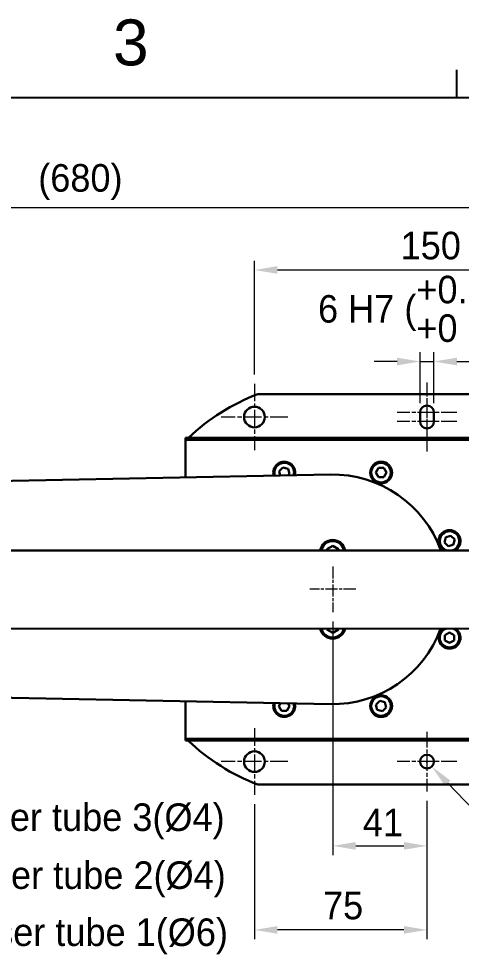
# Model space of a CAD drawing. Header units: millimetres. Extents: x 14 to 2348, y 26 to 1654.
# Drawn here: x 715.5 to 907.9, y 1247.1 to 1654.3 of the extents above; entities that cross this region are included whole.
import ezdxf
from ezdxf.enums import TextEntityAlignment as Align

# ---------------------------------------------------------------- set-up
doc = ezdxf.new("R2010")
doc.units = ezdxf.units.MM
doc.header["$LTSCALE"] = 4
doc.linetypes.add('CHAIN', pattern=[0.3543, 0.2362, -0.0295, 0.0591, -0.0295])
doc.linetypes.add('LONG_DASH_DOTTED', pattern=[0.3001, 0.2362, -0.0295, 0.0049, -0.0295])
doc.layers.get('0').update_dxf_attribs({"lineweight": 25})
for name, color, linetype, lineweight in [('中心標記(ISO)', 7, 'LONG_DASH_DOTTED', 9), ('可見邊線(ISO)', 7, 'Continuous', 30), ('標註(ISO)', 7, 'Continuous', 9), ('符號(ISO)', 7, 'Continuous', 9)]:
    doc.layers.add(name, color=color, linetype=linetype, lineweight=lineweight)
doc.styles.add('temp', font='')
doc.styles.add('TEXTSTYLE_1_90', font='arial.ttf')
doc.styles.get('temp').set_extended_font_data('PMingLiU')
doc.dimstyles.new('工研院N500', dxfattribs={"dimscale": 4, "dimtxt": 3, "dimasz": 2.5, "dimexe": 1, "dimexo": 1, "dimgap": 0.762, "dimtad": 1, "dimdec": 3, "dimrnd": 1e-08, "dimdsep": 46, "dimtxsty": 'temp', "dimcen": 0.09, "dimdle": 10, "dimclrd": 1, "dimclre": 1, "dimclrt": 7, "dimazin": 2, "dimtfac": 0.666667, "dimtdec": 3, "dimtmove": 0, "dimatfit": 3, "dimfxl": 1, "dimtolj": 1, "dimlwd": 15, "dimlwe": 15, "dimarcsym": 0})
doc.dimstyles.new('工研院N500$7', dxfattribs={"dimscale": 4, "dimtxt": 3, "dimasz": 2.5, "dimexe": 1, "dimexo": 1, "dimgap": 0.762, "dimtad": 1, "dimdec": 3, "dimrnd": 1e-08, "dimdsep": 46, "dimtxsty": 'temp', "dimcen": 0.09, "dimdle": 10, "dimclrd": 7, "dimclre": 1, "dimclrt": 7, "dimazin": 2, "dimtfac": 0.666667, "dimtdec": 3, "dimtmove": 0, "dimatfit": 3, "dimfxl": 1, "dimtolj": 1, "dimlwd": 9, "dimlwe": 15, "dimarcsym": 0})

# ---------------------------------------------------------------- blocks, each defined once
blk = doc.blocks.new('圖框 A2')
at = {"color": 3, "linetype": 'Continuous', "true_color": 0x00ff00}
for p, q in [((226.5, 405), (226.5, 408)), ((15, 405), (579, 405))]:
    blk.add_line(p, q, dxfattribs=at)
at = {"color": 1, "true_color": 0xff0000, "style": 'TEXTSTYLE_1_90'}
blk.add_text('3', height=5, dxfattribs=at).set_placement((191.06, 408.5), align=Align.CENTER)
blk = doc.blocks.new('*D32')
at = {"layer": 'Defpoints', "color": 0, "linetype": 'Continuous', "transparency": 16777216}
for p in [(967.99, 1544.96), (817.99, 1495.46), (967.99, 1495.46)]:
    blk.add_point(p, dxfattribs=at)
at = {"layer": '標註(ISO)', "color": 1, "linetype": 'Continuous', "lineweight": 15, "transparency": 16777216}
for p, q in [((817.99, 1499.46), (817.99, 1548.96)), ((967.99, 1499.46), (967.99, 1548.96)), ((827.99, 1544.96), (957.99, 1544.96))]:
    blk.add_line(p, q, dxfattribs=at)
at = {"layer": '標註(ISO)', "color": 1, "linetype": 'Continuous', "transparency": 16777216}
for points in [[(827.99, 1546.62), (827.99, 1543.29), (817.99, 1544.96)], [(957.99, 1546.62), (957.99, 1543.29), (967.99, 1544.96)]]:
    blk.add_solid(points, dxfattribs=at)
at = {"layer": '標註(ISO)', "color": 7, "linetype": 'Continuous', "lineweight": 18, "transparency": 16777216, "insert": (881.53, 1561.59), "char_height": 12, "attachment_point": 1, "style": 'temp'}
blk.add_mtext('\\A1;150', dxfattribs=at)
blk = doc.blocks.new('*D34')
at = {"layer": 'Defpoints', "color": 0, "linetype": 'Continuous', "transparency": 16777216}
for p in [(851.99, 1395.96), (892.99, 1317.96), (892.99, 1294.29)]:
    blk.add_point(p, dxfattribs=at)
at = {"layer": '標註(ISO)', "color": 1, "linetype": 'Continuous', "lineweight": 15, "transparency": 16777216}
for p, q in [((851.99, 1391.96), (851.99, 1290.29)), ((892.99, 1313.96), (892.99, 1290.29)), ((861.99, 1294.29), (882.99, 1294.29))]:
    blk.add_line(p, q, dxfattribs=at)
at = {"layer": '標註(ISO)', "color": 1, "linetype": 'Continuous', "transparency": 16777216}
for points in [[(861.99, 1295.95), (861.99, 1292.62), (851.99, 1294.29)], [(882.99, 1295.95), (882.99, 1292.62), (892.99, 1294.29)]]:
    blk.add_solid(points, dxfattribs=at)
at = {"layer": '標註(ISO)', "color": 7, "linetype": 'Continuous', "lineweight": 18, "transparency": 16777216, "insert": (865.09, 1310.43), "char_height": 12, "attachment_point": 1, "style": 'temp'}
blk.add_mtext('\\A1;41', dxfattribs=at)
blk = doc.blocks.new('*D35')
at = {"layer": 'Defpoints', "color": 0, "linetype": 'Continuous', "transparency": 16777216}
for p in [(817.99, 1316.46), (892.99, 1317.96), (817.99, 1257.72)]:
    blk.add_point(p, dxfattribs=at)
at = {"layer": '標註(ISO)', "color": 1, "linetype": 'Continuous', "lineweight": 15, "transparency": 16777216}
for p, q in [((817.99, 1312.46), (817.99, 1253.72)), ((892.99, 1313.96), (892.99, 1253.72)), ((882.99, 1257.72), (827.99, 1257.72))]:
    blk.add_line(p, q, dxfattribs=at)
at = {"layer": '標註(ISO)', "color": 1, "linetype": 'Continuous', "transparency": 16777216}
for points in [[(827.99, 1259.39), (827.99, 1256.05), (817.99, 1257.72)], [(882.99, 1259.39), (882.99, 1256.05), (892.99, 1257.72)]]:
    blk.add_solid(points, dxfattribs=at)
at = {"layer": '標註(ISO)', "color": 7, "linetype": 'Continuous', "lineweight": 18, "transparency": 16777216, "insert": (847.78, 1274.35), "char_height": 12, "attachment_point": 1, "style": 'temp'}
blk.add_mtext('\\A1;75', dxfattribs=at)
blk = doc.blocks.new('*D36')
at = {"layer": 'Defpoints', "color": 0, "linetype": 'Continuous', "transparency": 16777216}
for p in [(1077.99, 1572.21), (404.79, 1405.82), (1077.99, 1382.01)]:
    blk.add_point(p, dxfattribs=at)
at = {"layer": '標註(ISO)', "color": 1, "linetype": 'Continuous', "lineweight": 15, "transparency": 16777216}
for p, q in [((404.79, 1409.82), (404.79, 1576.21)), ((1077.99, 1386.01), (1077.99, 1576.21)), ((414.79, 1572.21), (1067.99, 1572.21))]:
    blk.add_line(p, q, dxfattribs=at)
at = {"layer": '標註(ISO)', "color": 1, "linetype": 'Continuous', "transparency": 16777216}
for points in [[(414.79, 1573.87), (414.79, 1570.54), (404.79, 1572.21)], [(1067.99, 1573.87), (1067.99, 1570.54), (1077.99, 1572.21)]]:
    blk.add_solid(points, dxfattribs=at)
at = {"layer": '標註(ISO)', "color": 7, "linetype": 'Continuous', "lineweight": 18, "transparency": 16777216, "insert": (724, 1591.04), "char_height": 12, "attachment_point": 1, "style": 'temp'}
blk.add_mtext('\\A1;\\f新細明體|b0|i0;\\H12.0000;(680)', dxfattribs=at)
blk = doc.blocks.new('*D37')
at = {"layer": 'Defpoints', "color": 0, "linetype": 'Continuous', "transparency": 16777216}
for p in [(890.91, 1333.12), (895.07, 1328.8)]:
    blk.add_point(p, dxfattribs=at)
at = {"layer": '標註(ISO)', "color": 1, "linetype": 'Continuous', "lineweight": 15, "transparency": 16777216}
for p, q in [((892.63, 1330.96), (893.35, 1330.96)), ((892.99, 1330.6), (892.99, 1331.32)), ((928.29, 1294.29), (902.01, 1321.59)), ((938.29, 1294.29), (928.29, 1294.29))]:
    blk.add_line(p, q, dxfattribs=at)
at = {"layer": '標註(ISO)', "color": 1, "linetype": 'Continuous', "transparency": 16777216}
blk.add_solid([(903.21, 1322.75), (900.81, 1320.43), (895.07, 1328.8)], dxfattribs=at)
at = {"layer": '標註(ISO)', "color": 7, "linetype": 'Continuous', "lineweight": 18, "transparency": 16777216, "insert": (941.33, 1311.43), "char_height": 12, "attachment_point": 1, "style": 'temp'}
blk.add_mtext('\\A1;∅6 H7 (\\S+0.012^ +0;)', dxfattribs=at)
blk = doc.blocks.new('*D38')
at = {"layer": 'Defpoints', "color": 0, "linetype": 'Continuous', "transparency": 16777216}
for p in [(895.99, 1505.11), (889.99, 1482.96), (895.99, 1482.96)]:
    blk.add_point(p, dxfattribs=at)
at = {"layer": '標註(ISO)', "color": 1, "linetype": 'Continuous', "lineweight": 15, "transparency": 16777216}
for p, q in [((889.99, 1486.96), (889.99, 1509.11)), ((895.99, 1486.96), (895.99, 1509.11)), ((879.99, 1505.11), (869.99, 1505.11)), ((889.99, 1505.11), (895.99, 1505.11)), ((905.99, 1505.11), (915.99, 1505.11))]:
    blk.add_line(p, q, dxfattribs=at)
at = {"layer": '標註(ISO)', "color": 1, "linetype": 'Continuous', "transparency": 16777216}
for points in [[(879.99, 1506.78), (879.99, 1503.44), (889.99, 1505.11)], [(905.99, 1506.78), (905.99, 1503.44), (895.99, 1505.11)]]:
    blk.add_solid(points, dxfattribs=at)
at = {"layer": '標註(ISO)', "color": 7, "linetype": 'Continuous', "lineweight": 18, "transparency": 16777216, "insert": (845.63, 1542.44), "char_height": 12, "attachment_point": 1, "style": 'temp'}
blk.add_mtext('\\A1;6 H7 (\\S+0.012^ +0;)', dxfattribs=at)

msp = doc.modelspace()

# ---------------------------------------------------------------- linework, layer by layer
at = {"layer": '中心標記(ISO)', "linetype": 'CHAIN', "ltscale": 8.056153}
for p, q in [((817.99098, 1495.45646), (817.99098, 1466.45646)), ((832.49098, 1480.95646), (803.49098, 1480.95646)), ((817.99098, 1345.45646), (817.99098, 1316.45646)), ((832.49098, 1330.95646), (803.49098, 1330.95646))]:
    msp.add_line(p, q, dxfattribs=at)
at = {"layer": '中心標記(ISO)', "linetype": 'CHAIN', "ltscale": 6.389343}
for p, q in [((892.99098, 1495.95646), (892.99098, 1472.95646)), ((892.99098, 1488.95646), (892.99098, 1465.95646))]:
    msp.add_line(p, q, dxfattribs=at)
at = {"layer": '中心標記(ISO)', "linetype": 'CHAIN', "ltscale": 7.222748}
for p, q in [((905.99098, 1482.95646), (879.99098, 1482.95646)), ((905.99098, 1478.95646), (879.99098, 1478.95646)), ((892.99098, 1343.95646), (892.99098, 1317.95646)), ((905.99098, 1330.95646), (879.99098, 1330.95646))]:
    msp.add_line(p, q, dxfattribs=at)
at = {"layer": '中心標記(ISO)', "linetype": 'CHAIN', "ltscale": 5.555937}
for p, q in [((851.99098, 1415.95646), (851.99098, 1395.95646)), ((861.99098, 1405.95646), (841.99098, 1405.95646))]:
    msp.add_line(p, q, dxfattribs=at)
at = {"layer": '可見邊線(ISO)'}
for p, q in [((819.49482, 1490.95646), (971.99098, 1490.95646)), ((889.99098, 1478.95646), (889.99098, 1482.95646)), ((895.99098, 1482.95646), (895.99098, 1478.95646)), ((787.99098, 1470.95646), (787.99098, 1471.95646)), ((787.99098, 1471.95646), (977.99098, 1471.95646)), ((977.99098, 1470.95646), (787.99098, 1470.95646)), ((787.99098, 1467.95646), (787.99098, 1470.95646)), ((787.99098, 1454.6513), (787.99098, 1467.95646)), ((828.71268, 1457.36755), (830.34567, 1459.00055)), ((830.34567, 1459.00055), (832.57638, 1458.40283)), ((832.57638, 1458.40283), (833.1741, 1456.17212)), ((870.72916, 1456.76984), (871.88387, 1458.76984)), ((871.88387, 1458.76984), (874.19327, 1458.76984)), ((874.19327, 1458.76984), (875.34797, 1456.76984)), ((679.12401, 1452.47353), (850.99168, 1455.91157)), ((829.21951, 1455.47604), (828.71268, 1457.36755)), ((833.1741, 1456.17212), (832.54453, 1455.54255)), ((871.88387, 1454.76984), (870.72916, 1456.76984)), ((874.19327, 1454.76984), (871.88387, 1454.76984)), ((875.34797, 1456.76984), (874.19327, 1454.76984)), ((900.57364, 1426.40634), (901.17136, 1428.63705)), ((902.20663, 1424.77334), (900.57364, 1426.40634)), ((901.17136, 1428.63705), (903.40207, 1429.23476)), ((904.43734, 1425.37106), (902.20663, 1424.77334)), ((903.40207, 1429.23476), (905.03506, 1427.60177)), ((905.03506, 1427.60177), (904.43734, 1425.37106)), ((950.97047, 1422.77905), (646.63452, 1422.95646)), ((849.49098, 1423.39984), (851.99098, 1424.84322)), ((849.49098, 1422.83821), (849.49098, 1423.39984)), ((851.99098, 1424.84322), (854.49098, 1423.39984)), ((854.49098, 1423.39984), (854.49098, 1422.83529)), ((646.6147, 1388.95647), (950.95065, 1388.77905)), ((849.49098, 1388.51309), (849.49098, 1388.8382)), ((854.49098, 1388.83529), (854.49098, 1388.51309)), ((851.99098, 1387.06971), (849.49098, 1388.51309)), ((854.49098, 1388.51309), (851.99098, 1387.06971)), ((900.80435, 1386.06358), (902.80435, 1387.21828)), ((900.80435, 1383.75417), (900.80435, 1386.06358)), ((902.80435, 1387.21828), (904.80435, 1386.06358)), ((904.80435, 1386.06358), (904.80435, 1383.75417)), ((902.80435, 1382.59947), (900.80435, 1383.75417)), ((904.80435, 1383.75417), (902.80435, 1382.59947)), ((850.99168, 1356.00136), (679.12339, 1359.43941)), ((787.99098, 1343.95646), (787.99098, 1357.26162)), ((828.63399, 1355.14309), (829.37912, 1356.43369)), ((832.54421, 1356.37038), (833.25279, 1355.14309)), ((870.80786, 1355.74081), (872.44085, 1357.3738)), ((872.44085, 1357.3738), (874.67156, 1356.77608)), ((874.67156, 1356.77608), (875.26928, 1354.54537)), ((829.78869, 1353.14309), (828.63399, 1355.14309)), ((832.09809, 1353.14309), (829.78869, 1353.14309)), ((833.25279, 1355.14309), (832.09809, 1353.14309)), ((871.40557, 1353.5101), (870.80786, 1355.74081)), ((873.63628, 1352.91238), (871.40557, 1353.5101)), ((875.26928, 1354.54537), (873.63628, 1352.91238)), ((787.99098, 1340.95646), (787.99098, 1343.95646)), ((787.99098, 1340.95646), (977.99098, 1340.95646)), ((787.99098, 1340.20646), (787.99098, 1340.95646)), ((787.99098, 1340.20646), (977.99098, 1340.20646)), ((819.49482, 1320.95646), (971.99098, 1320.95646))]:
    msp.add_line(p, q, dxfattribs=at)
for centre, radius in [((817.99098, 1480.95646), 4.5), ((873.03857, 1456.76984), 4.75), ((873.03857, 1456.76984), 4.25), ((873.03857, 1355.14309), 4.75), ((873.03857, 1355.14309), 4.25), ((817.99098, 1330.95646), 4.5), ((892.99098, 1330.95646), 3)]:
    msp.add_circle(centre, radius, dxfattribs=at)
for centre, radius, start, end in [((851.99098, 1405.95646), 91, 110.9222397, 133.5082935), ((892.99098, 1482.95646), 3, 0, 180), ((892.99098, 1478.95646), 3, 180, 0), ((830.94339, 1456.76984), 4.75, 345.7751378, 196.5168462), ((830.94339, 1456.76984), 4.25, 343.9134929, 198.3784911), ((851.99098, 1405.95646), 49.9651, 19.7120176, 91.145992), ((902.80435, 1427.00405), 4.75, 297.8913895, 242.0418096), ((902.80435, 1427.00405), 4.25, 279.0310712, 260.9021279), ((851.99098, 1421.95646), 5.5, 9.1765014, 170.7566977), ((851.99098, 1421.95646), 5, 10.1067721, 169.826427), ((851.99098, 1389.95646), 5.5, 191.7133117, 348.2198874), ((851.99098, 1389.95646), 5, 192.9073963, 347.0258027), ((851.99098, 1405.95646), 49.9651, 268.854008, 339.9291962), ((902.80435, 1384.90887), 4.75, 124.813345, 55.119854), ((902.80435, 1384.90887), 4.25, 113.4415542, 66.4916449), ((830.94339, 1355.14309), 4.75, 163.4831538, 14.2248622), ((830.94339, 1355.14309), 4.25, 161.6215089, 16.0865071), ((851.99098, 1405.95646), 91, 226.2635494, 249.0777603)]:
    msp.add_arc(centre, radius, start, end, dxfattribs=at)

# ---------------------------------------------------------------- block references
at = {"xscale": 4, "yscale": 4, "zscale": 4}
msp.add_blockref('圖框 A2', (0, 0), dxfattribs=at)

# ---------------------------------------------------------------- texts
at = {"layer": '符號(ISO)', "color": 7, "char_height": 12.0000005, "attachment_point": 1, "line_spacing_factor": 0.3, "style": 'temp'}
for s, insert, width in [('{\\f新細明體|b0|i0;User tube 3(Ø4)}', (692.48636, 1312.78795), 108.6555018), ('{\\f新細明體|b0|i0;User tube 2(Ø4)}', (692.96559, 1287.56034), 114.9729269), ('{\\f新細明體|b0|i0;User tube 1(Ø6)}', (693.93054, 1262.72085), 110.9009316)]:
    msp.add_mtext(s, dxfattribs=dict(at, insert=insert, width=width))

# ---------------------------------------------------------------- dimensions: what is measured, and where the dimension line sits
at = {"layer": '標註(ISO)', "color": 1, "linetype": 'Continuous', "lineweight": 18, "true_color": 0xff0000}
for base, p1, p2, text, override, picture, middle in [((1077.99098, 1572.20693), (404.78887, 1405.81552), (1077.99098, 1382.00719), '\\f新細明體|b0|i0;\\H12.0000;(<>)', {"dimgap": 0.762, "dimdec": 3, "dimlfac": 1.010098, "dimtol": 0, "dimlim": 0, "dimtp": 0, "dimtm": 0, "dimtdec": 3, "dimtofl": 0, "dimatfit": 1}, '*D36', (741.38993, 1572.20693)), ((895.99098, 1505.11124), (889.99098, 1482.95646), (895.99098, 1482.95646), '<> H7 (\\S+0.012^ +0;)', {"dimdec": 3, "dimtp": 0.012, "dimtm": 0, "dimtdec": 3, "dimtofl": 1, "dimatfit": 1}, '*D38', (892.99098, 1505.11124))]:
    dim = msp.add_linear_dim(base=base, p1=p1, p2=p2, angle=180, text=text, dimstyle='工研院N500', override=override, dxfattribs=at)
    dim.commit()
    dim.dimension.update_dxf_attribs({"geometry": picture, "text_midpoint": middle, "dimtype": 160})
for base, p1, p2, picture, middle in [((967.99098, 1544.95646), (817.99098, 1495.45646), (967.99098, 1495.45646), '*D32', (892.99098, 1544.95646)), ((892.99098, 1294.28668), (851.99098, 1395.95646), (892.99098, 1317.95646), '*D34', (872.49098, 1294.28668)), ((817.99098, 1257.71914), (892.99098, 1317.95646), (817.99098, 1316.45646), '*D35', (855.49098, 1257.71914))]:
    dim = msp.add_linear_dim(base=base, p1=p1, p2=p2, angle=180, dimstyle='工研院N500', override={"dimgap": 0.762, "dimdec": 3, "dimtol": 0, "dimlim": 0, "dimtp": 0, "dimtm": 0, "dimtdec": 3, "dimtofl": 0, "dimatfit": 1}, dxfattribs=at)
    dim.commit()
    dim.dimension.update_dxf_attribs({"geometry": picture, "text_midpoint": middle, "dimtype": 160})
dim = msp.add_diameter_dim_2p(p1=(890.91056, 1333.11791), p2=(895.0714, 1328.79502), text='<> H7 (\\S+0.012^ +0;)', dimstyle='工研院N500', override={"dimtad": 0, "dimtih": 1, "dimtoh": 1, "dimdec": 3, "dimlfac": 1, "dimtp": 0.012, "dimtm": 0, "dimtdec": 3, "dimtofl": 0}, dxfattribs=at)
dim.commit()
dim.dimension.update_dxf_attribs({"geometry": '*D37', "text_midpoint": (993.17848, 1294.28668), "dimtype": 163})

# ---------------------------------------------------------------- leaders
at = {"layer": '符號(ISO)', "color": 7, "linetype": 'Continuous', "lineweight": 9, "annotation_type": 0, "has_hookline": 1, "hookline_direction": 0, "text_width": 108.85466}
for points in [[(605.69652, 1420.13835), (679.43836, 1306.78795), (689.43836, 1306.78795)], [(605.05753, 1402.49474), (679.91759, 1281.56034), (689.91759, 1281.56034)], [(613.89295, 1378.60586), (680.88254, 1256.72085), (690.88254, 1256.72085)]]:
    msp.add_leader(points, dimstyle='工研院N500$7', override={"dimtad": 0}, dxfattribs=at)

doc.saveas('drawing.dxf')
